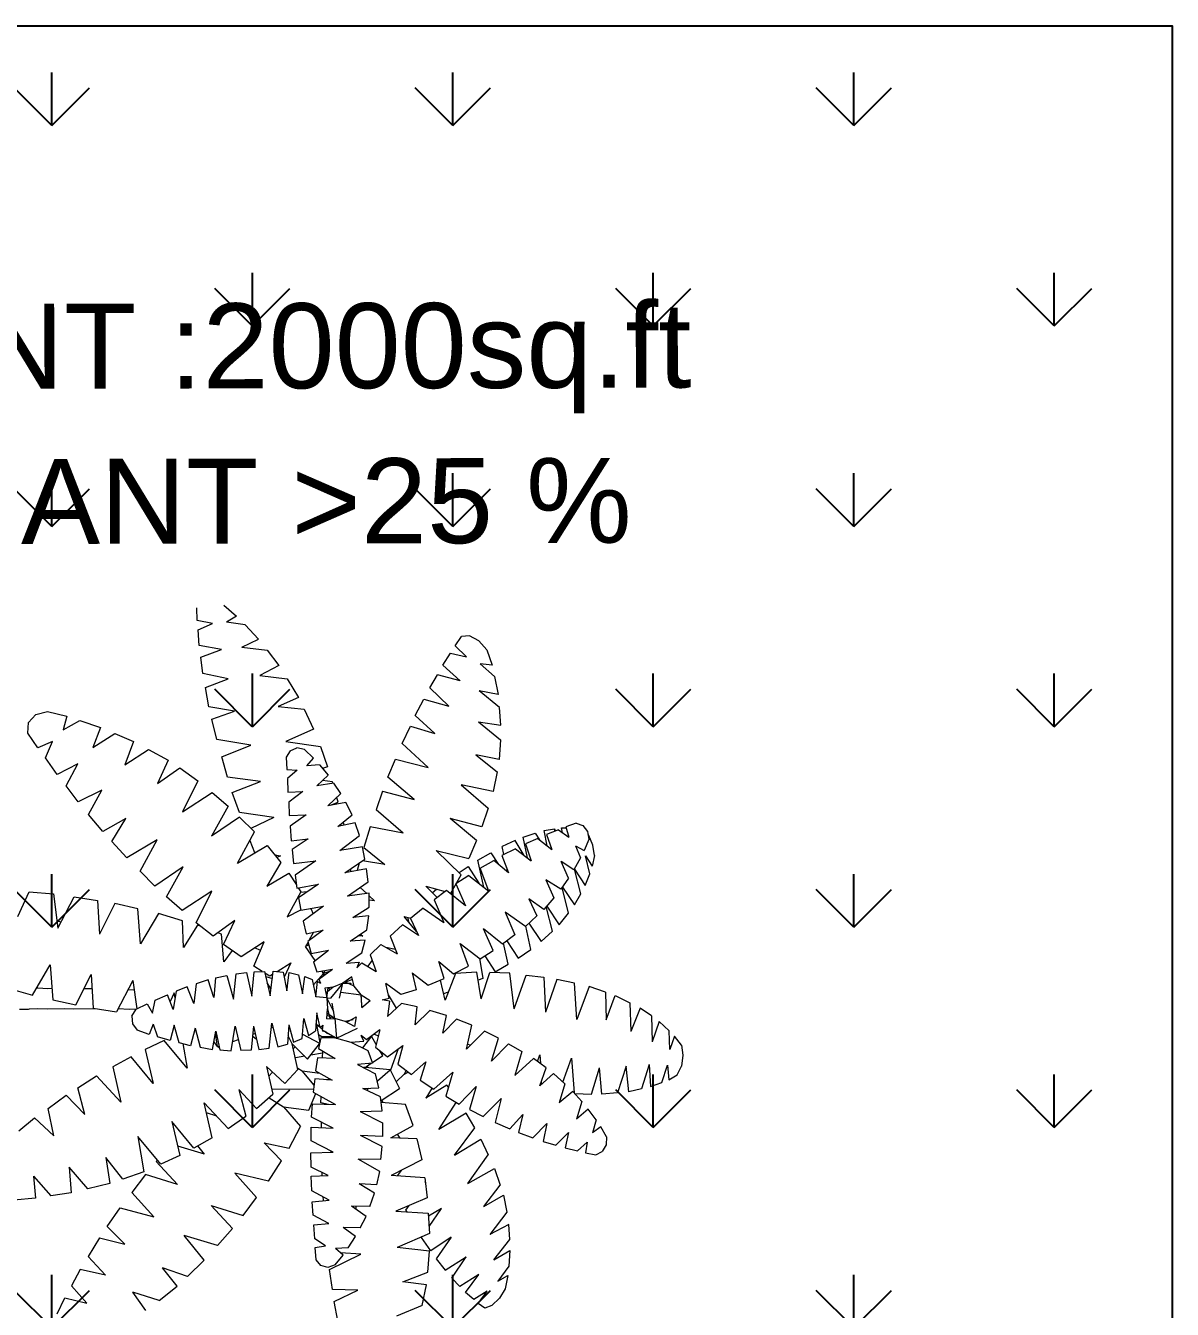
# Model space of a CAD drawing. Header units: centimetres. Extents: x 7997 to 116674, y 1017 to 13844.
# Drawn here: x 11629 to 12235, y 12501 to 13181 of the extents above; entities that cross this region are included whole.
import ezdxf

# ---------------------------------------------------------------- set-up
doc = ezdxf.new("R2010")
doc.units = ezdxf.units.CM
doc.header["$LTSCALE"] = 200
doc.layers.add('DIM', color=11, linetype='Continuous')
doc.layers.add('FURNITURE', color=251, linetype='Continuous', lineweight=5)
doc.layers.add('TEXT', color=6, linetype='Continuous', lineweight=18)
doc.styles.add('ARIAL', font='arial.ttf', dxfattribs={"width": 0.8, "height": 150})

# ---------------------------------------------------------------- blocks, each defined once
blk = doc.blocks.new('t4p')
at = {"color": 6, "linetype": 'ByBlock'}
for p, q in [((-168.21, 120.45), (-157.94, 124.84)), ((-134.77, 126.74), (-133.23, 119.18)), ((-58.51, 123.22), (-53.28, 115.89)), ((-23.35, 124.68), (-26.38, 118.27)), ((-201.06, 113.68), (-198.86, 117.4)), ((-198.86, 117.4), (-195.83, 120.29)), ((-195.83, 120.29), (-193.04, 121.36)), ((-190.43, 119.61), (-193.87, 114.67)), ((-193.87, 114.67), (-188.59, 117.99)), ((-193.04, 121.36), (-190.43, 119.61)), ((-188.59, 117.99), (-185.38, 115.26)), ((-168.21, 120.45), (-169.82, 112.29)), ((-133.23, 119.18), (-142.61, 114.55)), ((-63.74, 119.14), (-70.86, 113.4)), ((-63.74, 119.14), (-53.28, 115.89)), ((-28.93, 113.6), (-35.11, 120.33)), ((-26.38, 118.27), (-35.11, 120.33)), ((-202.13, 108.41), (-201.06, 113.68)), ((-185.38, 115.26), (-190.55, 108.05)), ((-190.55, 108.05), (-183.12, 112.92)), ((-183.12, 112.92), (-179.85, 109.64)), ((-169.82, 112.29), (-160.43, 111.22)), ((-142.61, 114.55), (-132.52, 114.35)), ((-132.52, 114.35), (-131.27, 106.39)), ((-70.86, 113.4), (-65.04, 106.15)), ((-32.32, 107.1), (-28.93, 113.6)), ((-202.48, 104.65), (-198.09, 110.63)), ((-198.09, 110.63), (-202.13, 108.41)), ((-179.85, 109.64), (-185.5, 101.08)), ((-170.35, 107.26), (-170.95, 98.95)), ((-160.43, 111.22), (-170.35, 107.26)), ((-74.96, 109.56), (-81.56, 103.1)), ((-74.96, 109.56), (-65.04, 106.15)), ((-42.41, 109.2), (-35.52, 101.8)), ((-42.41, 109.2), (-32.32, 107.1)), ((-202.84, 98.51), (-202.48, 104.65)), ((-196.55, 102.27), (-202.84, 98.51)), ((-196.55, 102.27), (-202.72, 94.15)), ((-177.24, 106.43), (-185.5, 101.08)), ((-179.44, 93.36), (-173.56, 101.91)), ((-173.56, 101.91), (-177.24, 106.43)), ((-131.27, 106.39), (-143.74, 100.29)), ((-133.59, 104.61), (-136.73, 100.73)), ((-133.59, 104.61), (-130.68, 105.68)), ((-130.68, 105.68), (-127.82, 104.92)), ((-127.82, 104.92), (-125.98, 102.59)), ((-125.98, 102.59), (-125.57, 97.76)), ((-81.56, 103.1), (-73.54, 93.36)), ((-179.44, 93.36), (-171.42, 98.79)), ((-171.42, 98.79), (-167.74, 93.48)), ((-170.95, 98.95), (-158.12, 97.6)), ((-170.83, 91.86), (-158.12, 97.6)), ((-143.74, 100.29), (-135.66, 99.74)), ((-138.69, 97.8), (-141.6, 93.24)), ((-138.69, 97.8), (-133.7, 98.07)), ((-136.73, 100.73), (-133.7, 98.07)), ((-125.57, 97.76), (-129.67, 97)), ((-129.67, 97), (-125.45, 94.27)), ((-86.84, 97.24), (-92.66, 90.43)), ((-86.84, 97.24), (-73.54, 93.36)), ((-50.02, 96.93), (-43.01, 89.96)), ((-39.98, 94.43), (-50.02, 96.93)), ((-39.98, 94.43), (-35.52, 101.8)), ((-202.72, 94.15), (-202.31, 88.1)), ((-202.31, 88.1), (-194.88, 92.13)), ((-201.47, 83.26), (-194.88, 92.13)), ((-170.35, 83.82), (-170.83, 91.86)), ((-167.74, 93.48), (-167.98, 93.12)), ((-141.6, 93.24), (-136.67, 89.8)), ((-125.45, 94.27), (-124.97, 88.81)), ((-170.71, 89.16), (-175.58, 81.96)), ((-143.39, 89.84), (-145.7, 85.28)), ((-143.39, 89.84), (-136.67, 89.8)), ((-124.97, 88.81), (-130.91, 88.25)), ((-130.91, 88.25), (-124.74, 84.89)), ((-92.66, 90.43), (-84.17, 81.28)), ((-43.01, 89.96), (-48.06, 82.51)), ((-200.11, 76.49), (-201.47, 83.26)), ((-175.58, 81.96), (-170.47, 85.09)), ((-157.52, 83.15), (-170.35, 83.82)), ((-169.82, 77.76), (-157.52, 83.15)), ((-162.69, 80.85), (-161.38, 82.71)), ((-161.38, 82.71), (-161.8, 83.34)), ((-145.7, 85.28), (-139.88, 81.25)), ((-141.54, 81.25), (-141.6, 82.39)), ((-124.74, 84.89), (-124.32, 79.58)), ((-96.88, 85.17), (-102.23, 78.04)), ((-84.17, 81.28), (-96.88, 85.17)), ((-52.75, 76.3), (-61.42, 85.92)), ((-48.06, 82.51), (-61.42, 85.92)), ((-192.33, 81.01), (-200.11, 76.49)), ((-192.33, 81.01), (-198.8, 72.53)), ((-168.87, 69.8), (-169.82, 77.76)), ((-147.19, 81.36), (-149.03, 76.1)), ((-147.19, 81.36), (-139.88, 81.25)), ((-124.32, 79.58), (-130.97, 78.87)), ((-130.97, 78.87), (-124.14, 75.27)), ((-128.54, 77.52), (-128.6, 79.11)), ((-102.23, 78.04), (-93.55, 68.42)), ((-28.63, 76.61), (-20.56, 77.88)), ((-27.8, 66.44), (-28.63, 76.61)), ((-13.61, 70.08), (-20.56, 77.88)), ((-14.44, 78.83), (-5.83, 79.62)), ((-13.61, 70.08), (-14.44, 78.83)), ((-196.55, 65.92), (-198.8, 72.53)), ((-185.97, 71.98), (-196.55, 65.92)), ((-185.97, 71.98), (-194.05, 60.5)), ((-169.16, 71.86), (-169.22, 71.74)), ((-169.22, 71.74), (-169.16, 71.78)), ((-169.22, 71.74), (-169.1, 71.39)), ((-169.16, 71.78), (-169.16, 71.86)), ((-149.86, 72.77), (-150.99, 67.39)), ((-149.86, 72.77), (-142.85, 72.38)), ((-149.03, 76.1), (-142.85, 72.38)), ((-124.14, 75.27), (-123.79, 69.41)), ((-106.92, 71.54), (-111.97, 63.47)), ((-106.92, 71.54), (-93.55, 68.42)), ((-70.8, 73.09), (-62.31, 63.94)), ((-70.8, 73.09), (-58.09, 69.17)), ((-58.09, 69.17), (-52.75, 76.3)), ((-43.9, 72.81), (-35.17, 75.03)), ((-42.3, 62.48), (-43.9, 72.81)), ((-35.17, 75.03), (-27.8, 66.44)), ((-168.87, 69.8), (-155.56, 68.97)), ((-167.68, 62.67), (-155.56, 68.97)), ((-159.48, 66.95), (-157.94, 69.09)), ((-150.99, 67.39), (-142.44, 62.52)), ((-123.79, 69.41), (-130.56, 69.13)), ((-130.56, 69.13), (-123.79, 65.84)), ((-128, 67.86), (-128, 69.21)), ((-57.38, 68.06), (-49.07, 71.03)), ((-54.89, 54.16), (-57.38, 68.06)), ((-49.07, 71.03), (-42.3, 62.48)), ((-165.66, 54.32), (-167.68, 62.67)), ((-151.46, 62.71), (-151.88, 57.49)), ((-151.46, 62.71), (-142.44, 62.52)), ((-123.79, 65.84), (-123.61, 60.14)), ((-105.02, 56.34), (-111.97, 63.47)), ((-71.64, 61.49), (-64.15, 65.01)), ((-68.43, 48.06), (-71.64, 61.49)), ((-64.15, 65.01), (-54.89, 54.16)), ((-62.31, 63.94), (-62.79, 63.39)), ((-240.91, 53.17), (-240.79, 56.34)), ((-240.79, 56.34), (-239.25, 58.99)), ((-236.7, 60.3), (-239.25, 58.99)), ((-232.54, 59.55), (-236.7, 60.3)), ((-233.19, 55.31), (-232.54, 59.55)), ((-229.45, 58.75), (-233.19, 55.31)), ((-224.46, 57.61), (-229.45, 58.75)), ((-225.83, 51.47), (-224.46, 57.61)), ((-220.84, 56.54), (-225.83, 51.47)), ((-215.79, 55.11), (-220.84, 56.54)), ((-191.02, 54.32), (-194.05, 60.5)), ((-180.69, 60.77), (-191.02, 54.32)), ((-180.69, 60.77), (-188.59, 49.81)), ((-151.88, 57.49), (-143.27, 53.21)), ((-123.61, 60.14), (-132.52, 59.9)), ((-132.52, 59.9), (-123.67, 55.35)), ((-131.39, 59.9), (-132.04, 59.63)), ((-115.05, 58.4), (-119.51, 49.73)), ((-105.02, 56.34), (-115.05, 58.4)), ((-84.41, 54.52), (-77.16, 58.6)), ((-81.44, 60.97), (-78.82, 57.65)), ((-81.44, 60.97), (-70.8, 57.84)), ((-77.16, 58.6), (-68.43, 48.06)), ((-240.91, 53.17), (-238.6, 49.17)), ((-238.6, 49.17), (-235.39, 51.55)), ((-236.7, 46.44), (-235.39, 51.55)), ((-217.16, 48.02), (-215.79, 55.11)), ((-211.69, 53.65), (-217.16, 48.02)), ((-205.99, 51.63), (-211.69, 53.65)), ((-207.65, 44.5), (-205.99, 51.63)), ((-165.66, 54.32), (-155.32, 54)), ((-155.32, 54), (-164.17, 49.09)), ((-157.82, 52.62), (-158.95, 54.08)), ((-152, 48.14), (-152, 53.49)), ((-152, 53.49), (-143.27, 53.21)), ((-143.45, 53.21), (-143.39, 53.21)), ((-123.67, 55.35), (-123.67, 50)), ((-84.41, 54.52), (-81.2, 40.54)), ((-13.84, 46.99), (-21.63, 54.08)), ((-21.63, 54.08), (-19.25, 43.15)), ((-7.67, 52.1), (-13.84, 46.99)), ((-236.7, 46.44), (-233.55, 42.12)), ((-233.55, 42.12), (-228.97, 46.12)), ((-231.05, 39.19), (-228.97, 46.12)), ((-202.48, 50.16), (-207.65, 44.5)), ((-196.72, 47.71), (-202.48, 50.16)), ((-199.04, 38.2), (-196.72, 47.71)), ((-188.59, 49.81), (-185.14, 44.02)), ((-185.14, 44.02), (-174.33, 50.6)), ((-174.33, 50.6), (-181.22, 39.79)), ((-164.17, 49.09), (-161.09, 40.74)), ((-143.09, 43.59), (-152, 48.14)), ((-132.4, 50.28), (-123.79, 46)), ((-123.67, 50), (-132.4, 50.28)), ((-127.65, 47.9), (-127.65, 50.12)), ((-123.79, 46), (-124.14, 40.78)), ((-112.62, 41.97), (-119.51, 49.73)), ((-90.7, 50.76), (-97.71, 45.81)), ((-81.2, 40.54), (-90.7, 50.76)), ((-191.91, 45.33), (-199.04, 38.2)), ((-186.45, 42.64), (-191.91, 45.33)), ((-189.12, 33.49), (-186.45, 42.64)), ((-143.09, 43.59), (-151.82, 43.39)), ((-151.82, 43.39), (-151.11, 37.77)), ((-124.44, 36.14), (-133.23, 40.98)), ((-124.14, 40.78), (-133.23, 40.98)), ((-130.5, 40.9), (-127.53, 40.3)), ((-122.72, 43.19), (-125.45, 36.66)), ((-112.62, 41.97), (-122.72, 43.19)), ((-106.92, 38.4), (-112.62, 41.97)), ((-101.99, 42.68), (-108.46, 37.02)), ((-101.99, 42.68), (-94.86, 35.23)), ((-94.86, 35.23), (-97.71, 45.81)), ((-86.19, 45.85), (-82.15, 44.54)), ((-26.44, 37.89), (-33.8, 45.49)), ((-33.8, 45.49), (-31.07, 34.96)), ((-19.25, 43.15), (-26.44, 37.89)), ((-245.19, 35.63), (-238.89, 36.22)), ((-238.89, 36.22), (-238, 25.77)), ((-234.86, 36.18), (-238, 25.77)), ((-228.26, 36.03), (-234.86, 36.18)), ((-231.05, 39.19), (-227.49, 35.23)), ((-226.78, 21.93), (-228.02, 35.79)), ((-227.49, 35.23), (-222.03, 39.75)), ((-224.28, 32.22), (-222.03, 39.75)), ((-182.35, 40.46), (-189.12, 33.49)), ((-177.06, 37.37), (-182.35, 40.46)), ((-179.74, 27.83), (-177.06, 37.37)), ((-177.36, 32.98), (-169.16, 38.24)), ((-171.6, 34.12), (-169.16, 38.24)), ((-161.09, 40.74), (-151.4, 39.99)), ((-151.35, 39.27), (-158.59, 34.44)), ((-151.64, 39.07), (-152.06, 40.06)), ((-151.11, 37.77), (-144.16, 34.52)), ((-127.53, 40.3), (-127.65, 37.89)), ((-125.03, 30.84), (-124.44, 36.14)), ((-105.79, 25.97), (-108.46, 37.02)), ((-38.43, 30.17), (-48.06, 40.5)), ((-44.91, 26.52), (-48.06, 40.5)), ((-262.77, 31.39), (-264.97, 24.54)), ((-258.2, 33.1), (-262.77, 31.39)), ((-257.6, 24.27), (-258.2, 33.1)), ((-257.6, 24.27), (-254.63, 33.97)), ((-254.63, 33.97), (-249.59, 35.15)), ((-249.59, 35.15), (-248.52, 25.02)), ((-248.52, 25.02), (-245.19, 35.63)), ((-223.45, 31.47), (-226.78, 21.93)), ((-219.77, 28.15), (-224.28, 32.22)), ((-214.36, 33.06), (-219.77, 28.15)), ((-214.36, 33.06), (-216.74, 25.89)), ((-214.9, 31.43), (-214.96, 32.5)), ((-172.25, 34.6), (-179.74, 27.83)), ((-178.07, 33.85), (-177.36, 32.98)), ((-166.79, 31.04), (-172.25, 34.6)), ((-169.04, 23.83), (-166.79, 31.04)), ((-160.43, 28.7), (-157.28, 31.75)), ((-154.85, 27.04), (-158.59, 34.44)), ((-149.86, 31.47), (-154.85, 27.04)), ((-144.16, 34.52), (-150.51, 34.28)), ((-150.51, 34.28), (-149.09, 28.62)), ((-146.47, 34.4), (-145.64, 35.15)), ((-125.27, 27.59), (-131.92, 31.27)), ((-131.92, 31.27), (-125.03, 30.84)), ((-129.78, 31.12), (-130.79, 30.6)), ((-124.8, 33.33), (-119.98, 27.67)), ((-124.62, 34.96), (-108.05, 35.15)), ((-118.32, 27.16), (-113.09, 32.78)), ((-113.09, 32.78), (-105.79, 25.97)), ((-60.89, 32.98), (-52.1, 22.44)), ((-57.68, 19.55), (-60.89, 32.98)), ((-31.07, 34.96), (-38.43, 30.17)), ((-268.83, 28.38), (-270.49, 24.94)), ((-265.44, 30.32), (-268.83, 28.38)), ((-264.97, 24.54), (-265.44, 30.32)), ((-216.74, 25.89), (-211.69, 22.25)), ((-211.69, 22.25), (-204.44, 28.98)), ((-207.12, 19.43), (-204.44, 28.98)), ((-163.34, 28.78), (-169.04, 23.83)), ((-157.88, 24.82), (-163.34, 28.78)), ((-160.43, 28.7), (-162.04, 27.79)), ((-161.2, 27.2), (-160.43, 28.7)), ((-158.06, 18.68), (-154.97, 27.16)), ((-154.85, 27.04), (-144.93, 26.13)), ((-141.9, 25.06), (-149.09, 28.62)), ((-144.93, 26.13), (-147.37, 24.5)), ((-146, 26.21), (-145.7, 25.57)), ((-144.93, 26.13), (-144.34, 26.21)), ((-119.98, 27.67), (-126.99, 28.5)), ((-126.04, 22.48), (-125.27, 27.59)), ((-118.2, 26.56), (-119.98, 27.67)), ((-118.32, 27.16), (-115.95, 16.98)), ((-106.8, 29.89), (-108.28, 28.26)), ((-74.37, 26.84), (-65.16, 15.99)), ((-72.59, 17.14), (-74.37, 26.84)), ((-52.1, 22.44), (-44.91, 26.52)), ((-271.03, 20.54), (-270.49, 24.94)), ((-270.37, 16.54), (-271.03, 20.54)), ((-214.24, 20.7), (-214.48, 24.23)), ((-213.35, 23.39), (-214.24, 20.7)), ((-195.06, 23.35), (-201.83, 16.39)), ((-195.06, 23.35), (-197.79, 14.21)), ((-159.84, 17.34), (-157.88, 24.82)), ((-153.78, 21.93), (-159.84, 17.34)), ((-149.03, 18.09), (-153.78, 21.93)), ((-147.84, 24.19), (-151.94, 21.41)), ((-151.94, 21.41), (-150.81, 19.51)), ((-147.9, 24.46), (-141.9, 25.06)), ((-145.94, 19.39), (-147.9, 24.46)), ((-132.99, 22.68), (-126.04, 22.48)), ((-126.46, 18.76), (-132.99, 22.68)), ((-128.06, 19.67), (-127.94, 22.52)), ((-128.06, 20.54), (-123.37, 21.41)), ((-122.12, 22.96), (-126.81, 16.94)), ((-115.95, 16.98), (-122.12, 22.96)), ((-120.99, 21.85), (-117.25, 22.52)), ((-270.37, 16.54), (-267.7, 13.06)), ((-267.7, 13.06), (-265.8, 18.25)), ((-265.8, 18.25), (-265.5, 10.84)), ((-261.58, 7.28), (-258.79, 15.36)), ((-258.49, 5.02), (-258.79, 15.36)), ((-201.83, 16.39), (-207.12, 19.43)), ((-185.14, 18.64), (-192.27, 11.48)), ((-185.14, 18.64), (-187.22, 9.14)), ((-186.69, 17.1), (-185.56, 16.74)), ((-150.87, 19.55), (-150.87, 19.55)), ((-150.69, 11.2), (-149.03, 18.09)), ((-149.33, 16.98), (-147.37, 13.77)), ((-147.37, 13.77), (-143.86, 18.33)), ((-139.29, 16.11), (-145.94, 19.39)), ((-139.29, 16.11), (-144.4, 15.67)), ((-144.4, 15.67), (-143.27, 13.42)), ((-133.53, 14.56), (-139.29, 16.11)), ((-127.29, 14.45), (-126.46, 18.76)), ((-125.57, 9.22), (-126.93, 16.5)), ((-126.87, 16.7), (-120.1, 13.18)), ((-116.42, 16.35), (-119.92, 14.76)), ((-116.42, 18.96), (-117.13, 18.09)), ((-114.64, 9.42), (-116.42, 16.35)), ((-115.95, 16.98), (-114.4, 13.81)), ((-114.64, 9.42), (-114.16, 17.06)), ((-110.24, 18.17), (-114.16, 17.06)), ((-107.81, 8.74), (-110.24, 18.17)), ((-106.8, 18.72), (-107.81, 8.74)), ((-102.76, 19.32), (-106.8, 18.72)), ((-100.62, 10.01), (-102.76, 19.32)), ((-100.62, 10.01), (-99.67, 19.63)), ((-99.67, 19.63), (-95.63, 19.79)), ((-93.32, 10.13), (-95.63, 19.79)), ((-92.42, 16.11), (-94.62, 15.36)), ((-91.83, 19.87), (-93.32, 10.13)), ((-87.26, 19.55), (-91.83, 19.87)), ((-85.59, 12.11), (-87.26, 19.55)), ((-87.14, 18.8), (-86.37, 18.21)), ((-86.37, 18.21), (-86.96, 18.01)), ((-86.37, 18.21), (-84.88, 16.27)), ((-86.37, 18.21), (-85.48, 12.94)), ((-84.35, 19.36), (-85.59, 12.11)), ((-79.42, 18.56), (-84.35, 19.36)), ((-77.4, 10.96), (-79.42, 18.56)), ((-77.4, 10.96), (-75.68, 17.93)), ((-75.68, 17.93), (-71.1, 16.78)), ((-71.1, 16.78), (-69.08, 9.85)), ((-69.08, 9.85), (-67.54, 15.95)), ((-67.54, 15.95), (-62.49, 14.48)), ((-65.16, 15.99), (-57.68, 19.55)), ((-265.5, 10.84), (-261.58, 7.28)), ((-253.98, 1.93), (-250.36, 11.2)), ((-249.88, -0.13), (-250.36, 11.2)), ((-197.79, 14.21), (-192.27, 11.48)), ((-181.04, 6.76), (-175.76, 12.39)), ((-175.76, 12.39), (-177.12, 5.3)), ((-150.69, 11.2), (-145.41, 15.24)), ((-148.49, 12.86), (-150.16, 13.61)), ((-147.6, 13.57), (-147.48, 13.93)), ((-147.37, 13.77), (-147.37, 13.73)), ((-145.41, 15.24), (-143.27, 13.42)), ((-133.53, 14.56), (-141.78, 10.56)), ((-133.53, 14.56), (-127.29, 14.45)), ((-127.77, 11.28), (-133.53, 14.56)), ((-132.87, 6.84), (-133.53, 14.56)), ((-132.81, 14.52), (-133.17, 14.33)), ((-132.75, 14.09), (-127.65, 14.13)), ((-129.96, 12.78), (-130.08, 12.58)), ((-128.95, 11.91), (-129.96, 12.78)), ((-129.49, 12.23), (-128.12, 11.83)), ((-128.12, 11.83), (-128.18, 11.48)), ((-128.12, 9.42), (-127.77, 11.28)), ((-127.05, 10.37), (-128.12, 9.42)), ((-127.65, 14.13), (-127.88, 14.45)), ((-127.82, 11), (-125.57, 9.22)), ((-127.65, 14.13), (-126.34, 13.3)), ((-127.05, 10.37), (-125.63, 4.55)), ((-125.63, 4.55), (-125.15, 11.71)), ((-122.36, 13.57), (-125.15, 11.71)), ((-120.58, 6.92), (-122.36, 13.57)), ((-119.92, 14.76), (-120.58, 6.92)), ((-114.58, 10.37), (-114.94, 10.53)), ((-107.63, 10.64), (-108.28, 10.41)), ((-100.27, 14.01), (-101.81, 15.16)), ((-101.33, 12.98), (-100.32, 13.38)), ((-60.71, 9.54), (-62.49, 14.48)), ((-60.71, 9.54), (-59.16, 13.53)), ((-59.16, 13.53), (-54.47, 11.95)), ((-52.57, 9.42), (-54.47, 11.95)), ((-240.5, 6.68), (-244.06, -2.94)), ((-240.2, -4.28), (-240.5, 6.68)), ((-233.67, -6.46), (-228.8, 6.61)), ((-228.8, 6.61), (-227.79, -7.81)), ((-187.22, 9.14), (-181.04, 6.76)), ((-177.12, 5.3), (-170.47, 3.4)), ((-170.47, 3.4), (-164.71, 9.06)), ((-164.71, 9.06), (-165.48, 2.01)), ((-159.19, 0.74), (-153.78, 5.85)), ((-154.49, -0.25), (-153.78, 5.85)), ((-141.25, 6.05), (-140.65, 9.93)), ((-137.62, 8.27), (-141.25, 6.05)), ((-140.65, 9.93), (-136.91, 7.91)), ((-140.06, 7.32), (-136.91, 7.91)), ((-140.06, 7.32), (-139.82, 6.92)), ((-136.91, 7.91), (-132.87, 6.84)), ((-129.61, 6.96), (-132.87, 6.84)), ((-132.87, 6.84), (-129.78, 4.86)), ((-132.87, 6.84), (-131.74, 0.78)), ((-132.4, 6.53), (-132.52, 6.84)), ((-131.39, 6.21), (-132.4, 6.49)), ((-130.85, 6.84), (-131.57, 5.97)), ((-129.9, 3.04), (-130.85, 6.84)), ((-130.68, 5.97), (-129.73, 5.69)), ((-129.61, 6.96), (-129.9, 3.04)), ((-126.22, 9.69), (-125.75, 9.89)), ((-125.57, 9.22), (-125.39, 8.74)), ((-60.41, 5.1), (-61.54, -0.05)), ((-58.39, 1.38), (-60.41, 5.1)), ((-52.33, 6.33), (-53.94, 3.6)), ((-52.33, 6.33), (-52.57, 9.42)), ((-258.49, 5.02), (-253.98, 1.93)), ((-220.84, -9.23), (-216.44, 3.79)), ((-215.61, -10.07), (-216.44, 3.79)), ((-203.91, 2.57), (-208.6, -10.9)), ((-203.91, 2.57), (-202.13, -11.57)), ((-165.48, 2.01), (-159.19, 0.74)), ((-157.28, 2.57), (-154.08, -2.78)), ((-143.45, 2.33), (-146.77, -0.4)), ((-143.74, 2.09), (-143.45, 1.81)), ((-143.45, 1.38), (-143.56, 1.38)), ((-143.56, 1.38), (-143.15, -2.66)), ((-143.45, 2.33), (-143.33, -1.83)), ((-132.4, 4.19), (-129.61, -1.35)), ((-129.61, -1.35), (-129.9, 3.04)), ((-77.75, -6.66), (-76.8, 1.18)), ((-76.8, 1.18), (-74.13, -5.47)), ((-69.74, -3.61), (-68.67, 3.56)), ((-69.02, -2.98), (-67.48, 0.43)), ((-68.49, 3.08), (-68.79, 3.08)), ((-68.67, 3.56), (-66.35, -2.22)), ((-53.94, 3.6), (-58.39, 1.38)), ((-51.26, 3.56), (-54.23, 3.4)), ((-52.63, -7.85), (-54.23, 3.44)), ((-52.63, -7.85), (-46.22, 4.66)), ((-46.87, 3.4), (-51.26, 3.56)), ((-36.95, 3.28), (-46.22, 4.66)), ((-29.29, 3.64), (-37.51, 3.36)), ((-36.06, -10.1), (-36.95, 3.28)), ((-30, 2.01), (-36.06, -10.1)), ((-20.85, 0.07), (-30, 2.01)), ((-25.55, 3.48), (-29.29, 3.64)), ((-18.83, 3.67), (-25.55, 3.48)), ((-19.72, -13.83), (-20.85, 0.07)), ((-14.91, 3.56), (-18.83, 3.67)), ((-11.71, 3.75), (-14.91, 3.56)), ((-11.23, 3.79), (-11.71, 3.75)), ((-7.73, 3.79), (-11.23, 3.79)), ((-244.06, -2.94), (-249.88, -0.13)), ((-240.2, -4.28), (-233.67, -6.46)), ((-190.84, -1.39), (-194.23, -11.77)), ((-190.84, -1.39), (-189.12, -11.89)), ((-180.63, -11.41), (-176.59, -0.8)), ((-175.99, -3.41), (-177.84, -4.01)), ((-176.59, -0.8), (-174.69, -8.72)), ((-165.01, -4.76), (-159.01, -2.82)), ((-163.4, -11.49), (-165.01, -4.76)), ((-159.01, -2.82), (-152.95, -7.17)), ((-154.49, -0.25), (-151.58, -0.68)), ((-151.58, -0.68), (-154.37, -1.39)), ((-154.37, -1.39), (-152.95, -7.17)), ((-143.15, -2.66), (-146.77, -0.4)), ((-143.33, -1.83), (-143.27, -1.87)), ((-143.15, -2.66), (-140.48, -6.03)), ((-135.13, -3.61), (-143.15, -2.66)), ((-134.6, -1.27), (-135.96, -7.25)), ((-135.96, -7.25), (-131.09, -1.31)), ((-132.1, -5.59), (-129.19, -3.25)), ((-129.61, -1.35), (-131.09, -1.31)), ((-130.14, -5.35), (-130.97, -4.68)), ((-129.61, -1.35), (-130.08, -5.35)), ((-129.61, -1.35), (-125.21, -1.71)), ((-128.77, -5.19), (-129.61, -1.35)), ((-125.21, -1.71), (-125.86, -7.81)), ((-123.79, -8.68), (-125.21, -1.71)), ((-119.92, -2.86), (-120.82, -9.83)), ((-119.75, -3.93), (-120.1, -4.17)), ((-118.26, -10.46), (-119.92, -2.86)), ((-113.75, -4.05), (-114.64, -11.29)), ((-112.26, -11.49), (-113.75, -4.05)), ((-107.1, -2.07), (-108.28, -11.81)), ((-107.45, -4.64), (-105.91, -7.25)), ((-104.78, -11.73), (-107.1, -2.07)), ((-99.79, -1.91), (-100.74, -11.57)), ((-97.65, -11.25), (-99.79, -1.91)), ((-92.6, -0.68), (-93.61, -10.66)), ((-89.87, -10.07), (-92.6, -0.68)), ((-85.42, -9), (-84.7, -1.31)), ((-84.7, -1.31), (-82.51, -8.28)), ((-74.13, -5.47), (-69.74, -3.61)), ((-69.38, -1), (-69.02, -2.98)), ((-68.67, -2.15), (-69.2, -2.11)), ((-61.54, -0.05), (-66.35, -2.22)), ((-53.05, -4.09), (-53.16, -4.09)), ((-50.79, -4.2), (-53.05, -4.09)), ((-36.47, -4.4), (-35.76, -4.4)), ((-35.76, -4.4), (-33.21, -4.32)), ((-20.5, -4.4), (-18.83, -4.32)), ((-12.84, -1.71), (-19.72, -13.83)), ((-18.83, -4.32), (-14.91, -4.52)), ((-14.91, -4.52), (-14.44, -4.52)), ((-3.57, -4.32), (-12.84, -1.71)), ((-227.79, -7.81), (-220.84, -9.23)), ((-208.6, -10.9), (-215.61, -10.07)), ((-191.44, -9.47), (-189.66, -8.72)), ((-190.07, -17.47), (-191.44, -9.47)), ((-169.82, -6.7), (-176.17, -9.31)), ((-176.17, -9.31), (-173.92, -16.08)), ((-163.4, -11.49), (-169.82, -6.7)), ((-140.48, -6.03), (-139.41, -9.75)), ((-140.48, -6.03), (-136.73, -7.81)), ((-140.42, -6.38), (-140.24, -6.15)), ((-139.7, -8.72), (-136.97, -7.69)), ((-139.41, -9.75), (-135.96, -7.25)), ((-139.11, -7.21), (-138.93, -6.78)), ((-135.96, -7.25), (-139.11, -7.21)), ((-135.96, -7.25), (-132.1, -5.59)), ((-132.1, -5.59), (-128.77, -5.19)), ((-131.86, -5.39), (-131.74, -5.55)), ((-126.4, -8.8), (-131.74, -12.8)), ((-130.08, -5.35), (-130.14, -5.35)), ((-124.26, -6.54), (-128.24, -10.98)), ((-128.24, -10.98), (-128.24, -10.18)), ((-126.4, -8.8), (-127.05, -7.17)), ((-125.86, -7.81), (-127.05, -7.17)), ((-120.82, -9.83), (-123.79, -8.68)), ((-115.17, -15.17), (-112.68, -9.47)), ((-113.45, -5.63), (-113.93, -5.35)), ((-108.16, -10.62), (-106.92, -9.79)), ((-105.31, -9.67), (-107.99, -8.92)), ((-106.92, -9.79), (-104.96, -11.02)), ((-85.42, -9), (-89.87, -10.07)), ((-82.51, -8.28), (-77.75, -6.66)), ((-202.13, -11.57), (-194.23, -11.77)), ((-196.31, -12.12), (-201.53, -15.13)), ((-201.53, -15.13), (-199.63, -23.45)), ((-192.21, -18.38), (-196.31, -12.12)), ((-189.12, -11.89), (-180.63, -11.41)), ((-179.85, -11.21), (-185.68, -14.3)), ((-185.68, -14.3), (-182.35, -23.29)), ((-173.92, -16.08), (-179.85, -11.21)), ((-146.65, -18.5), (-149.15, -12.01)), ((-143.39, -15.37), (-149.15, -12.01)), ((-147.48, -16.44), (-145.76, -14.02)), ((-141.49, -13.39), (-143.39, -15.37)), ((-137.21, -15.17), (-143.39, -19.37)), ((-142.32, -15.65), (-141.49, -13.39)), ((-137.21, -15.17), (-142.32, -15.65)), ((-125.57, -11.69), (-131.74, -12.8)), ((-131.33, -12.48), (-131.33, -12.64)), ((-130.56, -11.89), (-128.24, -10.98)), ((-128.24, -10.98), (-128.89, -12.28)), ((-128.6, -10.46), (-128.24, -10.98)), ((-128.24, -10.98), (-127.53, -12.05)), ((-124.2, -15.61), (-125.57, -11.69)), ((-114.64, -11.29), (-118.26, -10.46)), ((-109.83, -11.69), (-115.17, -15.17)), ((-114.94, -14.54), (-114.52, -14.74)), ((-108.28, -11.81), (-112.26, -11.49)), ((-105.02, -10.98), (-105.02, -11.02)), ((-100.74, -11.57), (-104.78, -11.73)), ((-100.56, -13.75), (-104.54, -23.45)), ((-103.89, -11.73), (-100.56, -13.75)), ((-93.61, -10.66), (-97.65, -11.25)), ((-205.39, -17.59), (-210.38, -21.11)), ((-200.94, -24.48), (-205.39, -17.59)), ((-190.37, -17.19), (-195.48, -20.52)), ((-182.35, -23.29), (-190.37, -17.19)), ((-154.55, -26.06), (-157.46, -19.01)), ((-150.87, -22.74), (-157.46, -19.01)), ((-150.87, -22.74), (-146.65, -18.5)), ((-143.39, -19.37), (-144.69, -24.4)), ((-124.2, -15.61), (-130.14, -20.32)), ((-123.31, -19.01), (-130.14, -20.32)), ((-124.85, -16.12), (-121.05, -21.67)), ((-121.89, -23.73), (-123.31, -19.01)), ((-104.54, -23.45), (-95.45, -17.39)), ((-103.18, -20), (-103.12, -20)), ((-103.12, -20), (-100.92, -21.03)), ((-95.45, -17.39), (-88.5, -22.26)), ((-91.95, -19.89), (-88.62, -15.41)), ((-88.62, -15.41), (-87.61, -26.38)), ((-214.54, -24.28), (-219, -28.44)), ((-209.61, -31.49), (-214.54, -24.28)), ((-210.38, -21.11), (-208.36, -30.26)), ((-204.09, -26.85), (-199.22, -23.17)), ((-199.22, -23.17), (-191.62, -29.15)), ((-195.48, -20.52), (-191.62, -29.15)), ((-152.83, -21.67), (-156.75, -20.88)), ((-138.69, -23.96), (-145.35, -28.52)), ((-144.69, -24.4), (-138.69, -23.96)), ((-128, -28.24), (-121.89, -23.73)), ((-124.14, -27.41), (-122.36, -24.08)), ((-122.36, -22.34), (-121.05, -21.67)), ((-122, -23.41), (-121.05, -21.67)), ((-88.5, -22.26), (-92.96, -31.8)), ((-78.11, -29.9), (-72.65, -21.03)), ((-72.65, -21.03), (-72.17, -31.65)), ((-62.61, -34.42), (-55.54, -22.38)), ((-55.54, -22.38), (-54.41, -36.28)), ((-219, -28.44), (-216.44, -38.14)), ((-212.76, -34.42), (-208.25, -30.18)), ((-208.25, -30.18), (-200.17, -35.84)), ((-200.17, -35.84), (-204.09, -26.85)), ((-162.57, -33.11), (-165.78, -26.38)), ((-165.78, -26.38), (-159.42, -30.54)), ((-165.07, -27.96), (-160.08, -33.86)), ((-159.42, -30.54), (-154.55, -26.06)), ((-145.35, -28.52), (-146.06, -34.1)), ((-142.79, -26.78), (-143.68, -25.9)), ((-143.68, -25.9), (-141.78, -26.1)), ((-121.23, -26.74), (-128, -28.24)), ((-119.98, -31.72), (-121.23, -26.74)), ((-92.96, -31.8), (-84.35, -25.55)), ((-87.61, -26.38), (-86.25, -26.93)), ((-84.35, -25.55), (-77.52, -30.85)), ((-79.36, -29.47), (-78.11, -29.9)), ((-45.26, -38.26), (-39.21, -26.14)), ((-38.32, -39.49), (-39.21, -26.14)), ((-22.64, -28.36), (-29.05, -40.87)), ((-20.85, -42.02), (-22.64, -28.36)), ((-221.55, -30.97), (-225.23, -35.57)), ((-225.23, -35.57), (-222.68, -45.74)), ((-216.62, -38.3), (-221.55, -30.97)), ((-209.49, -41.15), (-212.76, -34.42)), ((-171.96, -40.59), (-175.82, -31.61)), ((-167.56, -37.27), (-175.82, -31.61)), ((-167.56, -37.27), (-162.57, -33.11)), ((-160.08, -33.86), (-162.75, -33.27)), ((-162.57, -33.11), (-162.63, -33.19)), ((-162.63, -33.19), (-162.51, -33.35)), ((-161.44, -33.59), (-161.8, -31.88)), ((-139.7, -33.31), (-146.18, -37.47)), ((-146.06, -34.1), (-139.7, -33.31)), ((-128.06, -37.7), (-119.98, -31.72)), ((-123.01, -36.79), (-124.02, -34.73)), ((-113.69, -33.47), (-119.09, -36.2)), ((-119.03, -43.37), (-113.69, -33.47)), ((-77.52, -30.85), (-83.69, -43.45)), ((-72.17, -31.65), (-62.61, -34.42)), ((-22.28, -31.25), (-24, -30.97)), ((-6.84, -32.99), (-11.23, -42.73)), ((-227.67, -38.89), (-230.16, -43.33)), ((-222.8, -45.9), (-227.67, -38.89)), ((-219.41, -41.62), (-215.49, -37.03)), ((-215.49, -37.03), (-209.49, -41.15)), ((-184.43, -38.3), (-176.77, -44.24)), ((-180.57, -46.89), (-184.43, -38.3)), ((-176.77, -44.24), (-171.96, -40.59)), ((-148.32, -40), (-146.18, -40.2)), ((-146.18, -41.98), (-148.32, -40)), ((-146.18, -37.47), (-146.12, -42.97)), ((-119.09, -36.08), (-128.06, -37.7)), ((-118.08, -41.07), (-119.09, -36.08)), ((-83.69, -43.45), (-71.99, -35.68)), ((-71.99, -35.68), (-65.7, -41.11)), ((-54.41, -36.28), (-45.26, -38.26)), ((-29.05, -40.87), (-38.32, -39.49)), ((-230.16, -43.33), (-227.61, -53.07)), ((-225.17, -49.46), (-222.2, -45.07)), ((-222.2, -45.07), (-216.2, -48.71)), ((-216.2, -48.71), (-219.41, -41.62)), ((-193.63, -44.16), (-190.13, -53.19)), ((-185.68, -50.26), (-193.63, -44.16)), ((-191.67, -45.7), (-189.18, -56.39)), ((-178.49, -43.25), (-182.65, -50.57)), ((-168.57, -45.98), (-176.29, -43.88)), ((-173.08, -41.43), (-168.57, -45.98)), ((-171.18, -43.37), (-172.91, -44.79)), ((-146.12, -42.97), (-137.51, -41.78)), ((-137.51, -41.78), (-145.7, -47.52)), ((-145.17, -42.85), (-142.5, -45.27)), ((-137.92, -41.86), (-137.74, -41.94)), ((-126.04, -46.53), (-118.08, -41.07)), ((-117.43, -44.91), (-126.04, -46.53)), ((-121.47, -43.37), (-118.92, -43.09)), ((-118.02, -45.03), (-119.03, -43.37)), ((-116.72, -50.02), (-117.43, -44.91)), ((-105.55, -45.62), (-114.28, -50.73)), ((-111.02, -54.97), (-105.55, -45.62)), ((-65.7, -41.11), (-72.23, -52.99)), ((-72.23, -52.99), (-61.06, -45.35)), ((-61.06, -45.35), (-55.18, -51.21)), ((-11.23, -42.73), (-20.85, -42.02)), ((-231.83, -46.57), (-233.67, -51.29)), ((-227.61, -53.07), (-231.83, -46.57)), ((-225.17, -49.46), (-222.26, -56)), ((-185.32, -53.9), (-189.66, -47.25)), ((-185.68, -50.26), (-180.57, -46.89)), ((-182.65, -50.57), (-172.61, -60.16)), ((-145.7, -47.52), (-145.05, -52.67)), ((-124.91, -55.8), (-116.72, -50.02)), ((-114.28, -50.73), (-117.31, -46.14)), ((-106.09, -45.94), (-105.91, -46.26)), ((-235.45, -58.53), (-234.62, -54.22)), ((-231.83, -58.37), (-234.62, -54.22)), ((-233.67, -51.29), (-231.83, -58.37)), ((-229.87, -57.5), (-227.31, -52.75)), ((-227.61, -53.31), (-227.61, -53.07)), ((-227.31, -52.75), (-222.26, -56)), ((-198.74, -58.25), (-201.36, -51.48)), ((-201.36, -51.48), (-195.48, -56.31)), ((-200.52, -53.74), (-200.88, -51.92)), ((-194.35, -59.36), (-197.44, -54.73)), ((-190.13, -53.19), (-195.48, -56.31)), ((-181.81, -51.4), (-185.32, -53.9)), ((-152.3, -54.41), (-143.45, -55.84)), ((-143.98, -61.15), (-152.3, -54.41)), ((-145.05, -52.67), (-136.44, -51.01)), ((-136.44, -51.01), (-144.4, -56.51)), ((-142.14, -54.93), (-141.37, -51.96)), ((-138.63, -52.55), (-138.75, -51.48)), ((-116.06, -54.65), (-124.91, -55.8)), ((-115.47, -60.23), (-116.06, -54.65)), ((-105.55, -61.7), (-111.02, -54.97)), ((-93.79, -54.61), (-105.55, -61.7)), ((-93.79, -54.61), (-100.44, -67.05)), ((-55.18, -51.21), (-61.84, -63.68)), ((-235.45, -58.53), (-234.8, -62.57)), ((-233.13, -64.87), (-231.41, -60.51)), ((-227.91, -62.37), (-231.41, -60.51)), ((-227.91, -62.37), (-229.87, -57.5)), ((-212.88, -65.14), (-218.46, -60.83)), ((-216.32, -66.73), (-218.46, -60.83)), ((-204.15, -60.99), (-210.32, -56.24)), ((-208.07, -63.05), (-210.32, -56.24)), ((-208.84, -57.42), (-207.06, -65.66)), ((-207.59, -58.41), (-203.97, -64.27)), ((-204.15, -60.99), (-198.74, -58.25)), ((-199.51, -58.65), (-198.8, -61.9)), ((-189.18, -56.39), (-194.35, -59.36)), ((-188.59, -64.15), (-185.62, -56.99)), ((-172.61, -60.16), (-185.62, -56.99)), ((-146.42, -69.38), (-143.98, -61.15)), ((-144.4, -56.51), (-143.33, -61.46)), ((-143.33, -61.46), (-134.42, -59.88)), ((-134.42, -59.88), (-142.2, -65.9)), ((-121.77, -64.43), (-115.47, -60.23)), ((-110.9, -57.7), (-109.47, -56.95)), ((-108.64, -57.98), (-110.9, -57.7)), ((-100.8, -58.85), (-100.56, -58.85)), ((-98.66, -63.64), (-100.56, -58.85)), ((-61.84, -63.68), (-49.9, -56.43)), ((-49.9, -56.43), (-43.96, -62.89)), ((-234.8, -62.57), (-233.13, -66.45)), ((-232.66, -68), (-233.13, -64.87)), ((-221.08, -68.63), (-225.23, -65.74)), ((-223.99, -69.86), (-225.23, -65.74)), ((-216.62, -62.25), (-215.37, -68.31)), ((-211.93, -67.24), (-213.59, -64.63)), ((-212.88, -65.14), (-208.07, -63.05)), ((-207.06, -65.66), (-211.93, -67.24)), ((-203.97, -64.27), (-198.8, -61.9)), ((-188.59, -64.15), (-178.13, -72.87)), ((-142.2, -65.9), (-140.42, -70.93)), ((-115.05, -63.68), (-121.77, -64.43)), ((-114.64, -69.46), (-115.05, -63.68)), ((-94.56, -72.91), (-83.4, -65.26)), ((-89.93, -77.18), (-83.4, -65.26)), ((-43.96, -62.89), (-49.36, -72.15)), ((-233.13, -66.45), (-232.89, -66.85)), ((-230.76, -70.37), (-232.66, -68)), ((-228.08, -71.28), (-230.76, -70.37)), ((-228.08, -71.28), (-223.99, -69.86)), ((-222.26, -69.42), (-224.16, -69.46)), ((-222.74, -67.48), (-222.26, -69.42)), ((-221.08, -68.63), (-216.32, -66.73)), ((-219.47, -68.95), (-219.95, -68.19)), ((-219.65, -68.07), (-219.47, -68.95)), ((-215.37, -68.31), (-219.47, -68.95)), ((-193.1, -77.1), (-190.66, -69.66)), ((-190.66, -69.66), (-178.13, -72.87)), ((-159.48, -66.93), (-146.42, -69.38)), ((-159.48, -66.93), (-148.73, -76.11)), ((-140.42, -70.93), (-133.53, -69.46)), ((-133.53, -69.46), (-139.17, -74.05)), ((-135.66, -71.2), (-135.9, -69.98)), ((-120.93, -74.01), (-114.64, -69.46)), ((-108.16, -72.79), (-99.08, -68.43)), ((-100.44, -67.05), (-94.56, -72.91)), ((-49.36, -72.15), (-40.28, -66.85)), ((-40.28, -66.85), (-34.63, -73.62)), ((-151.23, -83.56), (-148.73, -76.11)), ((-139.17, -74.05), (-136.67, -78.92)), ((-114.22, -73.7), (-120.93, -74.01)), ((-113.99, -78.96), (-114.22, -73.7)), ((-108.16, -72.79), (-94.5, -74.69)), ((-94.5, -74.69), (-91.59, -82.65)), ((-71.93, -74.81), (-83.63, -82.61)), ((-77.87, -87.28), (-71.93, -74.81)), ((-34.63, -73.62), (-39.8, -83.32)), ((-182.35, -86.29), (-193.1, -77.1)), ((-163.76, -80.35), (-153.31, -89.06)), ((-151.23, -83.56), (-163.76, -80.35)), ((-136.67, -78.92), (-129.49, -77.66)), ((-129.49, -77.66), (-134.66, -82.49)), ((-130.62, -77.86), (-133.59, -79.08)), ((-133.59, -79.08), (-133.05, -80.98)), ((-119.63, -83.24), (-113.99, -78.96)), ((-83.63, -82.61), (-89.93, -77.18)), ((-39.8, -83.32), (-30.42, -78.57)), ((-30.42, -78.57), (-25.72, -84.86)), ((-196.6, -91.52), (-195.06, -83.68)), ((-195.06, -83.68), (-182.35, -86.29)), ((-134.66, -82.49), (-131.8, -86.65)), ((-131.8, -86.65), (-125.15, -85.58)), ((-131.45, -86.61), (-131.27, -87.08)), ((-129.61, -89.73), (-125.15, -85.58)), ((-113.69, -82.88), (-119.63, -83.24)), ((-113.45, -88.39), (-113.69, -82.88)), ((-91.59, -82.65), (-102.82, -87.04)), ((-61.9, -86.01), (-70.69, -92.31)), ((-66.11, -95.32), (-61.9, -86.01)), ((-25.72, -84.86), (-30.24, -93.73)), ((-188.11, -98.17), (-196.6, -91.52)), ((-153.31, -89.06), (-156.27, -96.23)), ((-131.27, -87.08), (-127.35, -87.6)), ((-126.1, -93.81), (-129.61, -89.73)), ((-117.25, -91.71), (-113.45, -88.39)), ((-113.15, -91.87), (-117.25, -91.71)), ((-117.13, -91.6), (-117.01, -91.75)), ((-102.82, -87.04), (-89.63, -88.7)), ((-89.63, -88.7), (-87.32, -96.74)), ((-70.69, -92.31), (-77.87, -87.28)), ((-30.24, -93.73), (-22.1, -89.42)), ((-22.1, -89.42), (-17.41, -95.95)), ((-197.85, -104.27), (-197.38, -96.35)), ((-197.38, -96.35), (-188.11, -98.17)), ((-156.27, -96.23), (-169.28, -93.06)), ((-169.28, -93.06), (-158.83, -102.48)), ((-129.31, -93.14), (-127.35, -92.39)), ((-126.46, -101.1), (-129.31, -93.14)), ((-126.1, -93.81), (-121.11, -93.38)), ((-121.11, -93.38), (-123.79, -96.47)), ((-123.79, -96.47), (-120.16, -99.91)), ((-114.4, -99.36), (-112.86, -96.78)), ((-112.86, -96.78), (-113.15, -91.87)), ((-87.32, -96.74), (-98.84, -101.45)), ((-58.21, -99.59), (-66.11, -95.32)), ((-48.89, -93.38), (-58.21, -99.59)), ((-52.33, -102.68), (-48.89, -93.38)), ((-17.41, -95.95), (-20.2, -102.52)), ((-112.74, -103), (-126.46, -101.1)), ((-120.16, -99.91), (-117.13, -100.54)), ((-114.4, -99.36), (-117.13, -100.54)), ((-98.84, -101.45), (-85.3, -103.71)), ((-36.12, -100.23), (-44.79, -105.85)), ((-39.15, -108.19), (-36.12, -100.23)), ((-20.2, -102.52), (-14.32, -99.99)), ((-14.32, -99.99), (-10.34, -105.77)), ((-189.12, -111.35), (-197.85, -104.27)), ((-162.1, -109.45), (-171.84, -106.6)), ((-171.84, -106.6), (-164, -113.69)), ((-158.83, -102.48), (-162.1, -109.45)), ((-123.73, -108.03), (-112.74, -103)), ((-85.3, -103.71), (-83.34, -111.79)), ((-44.79, -105.85), (-52.33, -102.68)), ((-10.34, -105.77), (-10.58, -109.97)), ((-189.12, -111.35), (-198.03, -110.01)), ((-198.03, -110.01), (-197.44, -117.1)), ((-119.98, -115.87), (-123.73, -108.03)), ((-83.34, -111.79), (-92.31, -114.92)), ((-30.95, -110.88), (-39.15, -108.19)), ((-24.36, -107.08), (-30.95, -110.88)), ((-25.72, -112.54), (-24.36, -107.08)), ((-10.58, -109.97), (-13.49, -113.14)), ((-197.44, -117.1), (-189.36, -123.59)), ((-164, -113.69), (-167.38, -120.11)), ((-109.59, -116.86), (-119.98, -115.87)), ((-117.61, -120.58), (-109.59, -116.86)), ((-92.31, -114.92), (-82.09, -116.62)), ((-82.09, -116.62), (-80.72, -124.34)), ((-18.12, -114.4), (-25.72, -112.54)), ((-13.49, -113.14), (-18.12, -114.4)), ((-196.9, -122.24), (-189.36, -123.59)), ((-195.42, -129.37), (-196.9, -122.24)), ((-167.38, -120.11), (-177.36, -117.49)), ((-177.36, -117.49), (-169.7, -124.74)), ((-113.09, -127.95), (-117.61, -120.58)), ((-169.7, -124.74), (-172.79, -129.89)), ((-80.72, -124.34), (-89.69, -127.79)), ((-189.6, -134.32), (-195.42, -129.37)), ((-181.76, -127.55), (-172.79, -129.89)), ((-181.76, -127.55), (-174.87, -133.65)), ((-102.23, -129.21), (-113.09, -127.95)), ((-109.71, -133.21), (-102.23, -129.21)), ((-89.69, -127.79), (-79.65, -129.85)), ((-79.65, -129.85), (-78.82, -136.3)), ((-192.21, -139.9), (-194.35, -133.77)), ((-194.35, -133.77), (-189.6, -134.32)), ((-177.89, -138.44), (-184.25, -137.09)), ((-184.25, -137.09), (-179.62, -141.45)), ((-174.87, -133.65), (-177.89, -138.44)), ((-105.08, -139.23), (-109.71, -133.21)), ((-78.82, -136.3), (-86.96, -139.47)), ((-189.12, -143.47), (-192.21, -139.9)), ((-179.62, -141.45), (-182.11, -145.17)), ((-95.04, -140.38), (-105.08, -139.23)), ((-95.04, -140.38), (-101.57, -143.59)), ((-86.96, -139.47), (-78.17, -140.97)), ((-78.17, -140.97), (-77.64, -147.15)), ((-189.12, -143.47), (-185.38, -145.41)), ((-185.38, -145.41), (-182.11, -145.17)), ((-101.57, -143.59), (-96.29, -149.21)), ((-77.64, -147.15), (-83.28, -149.64)), ((-96.29, -149.21), (-88.92, -150.28)), ((-92.9, -152.65), (-88.92, -150.28)), ((-87.79, -157.05), (-92.9, -152.65)), ((-83.28, -149.64), (-77.28, -150.91)), ((-77.28, -150.91), (-77.04, -155.86))]:
    blk.add_line(p, q, dxfattribs=at)

msp = doc.modelspace()

# ---------------------------------------------------------------- hatches: boundary and pattern name
at = {"layer": 'DIM', "ltscale": 1.5}
h = msp.add_hatch(dxfattribs=at)
h.set_pattern_fill('GRASS', color=256, scale=150)
h.set_pattern_definition([(90, (-501717.01, -2785105.98), (-106.066017, 106.066017), [28.125, -184.0070344]), (45, (-501717.01, -2785105.98), (-106.066017, 106.066017), [28.125, -121.875]), (135, (-501717.01, -2785105.98), (-106.066017, -106.066017), [28.125, -121.875])])
h.paths.add_polyline_path([(11103.8859, 12142.1418), (11103.8859, 13180.6421), (12235.3841, 13180.6421), (12235.3841, 12142.1418)])

# ---------------------------------------------------------------- linework, layer by layer
msp.add_lwpolyline([(11103.8859, 13180.6421), (12235.3841, 13180.6421), (12235.3841, 12142.1418), (11103.8859, 12142.1418)], close=True, dxfattribs=at)

# ---------------------------------------------------------------- block references
at = {"layer": 'FURNITURE', "color": 4, "xscale": 1.333333333333352, "yscale": 1.333333333333352, "zscale": 1.333333333333352, "rotation": 179.6560657298421}
msp.add_blockref('t4p', (11615.2815, 12665.297), dxfattribs=at)

# ---------------------------------------------------------------- texts
at = {"layer": 'TEXT', "linetype": 'ByBlock', "style": 'ARIAL'}
for s, p in [('LOCAL PLANT :2000sq.ft', (11261.2483, 12987.78)), ('LOCAL PLANT >25 %%%', (11325.8014, 12905.7729))]:
    msp.add_text(s, height=45, rotation=0.104594, dxfattribs=at).set_placement(p)

doc.saveas('drawing.dxf')
